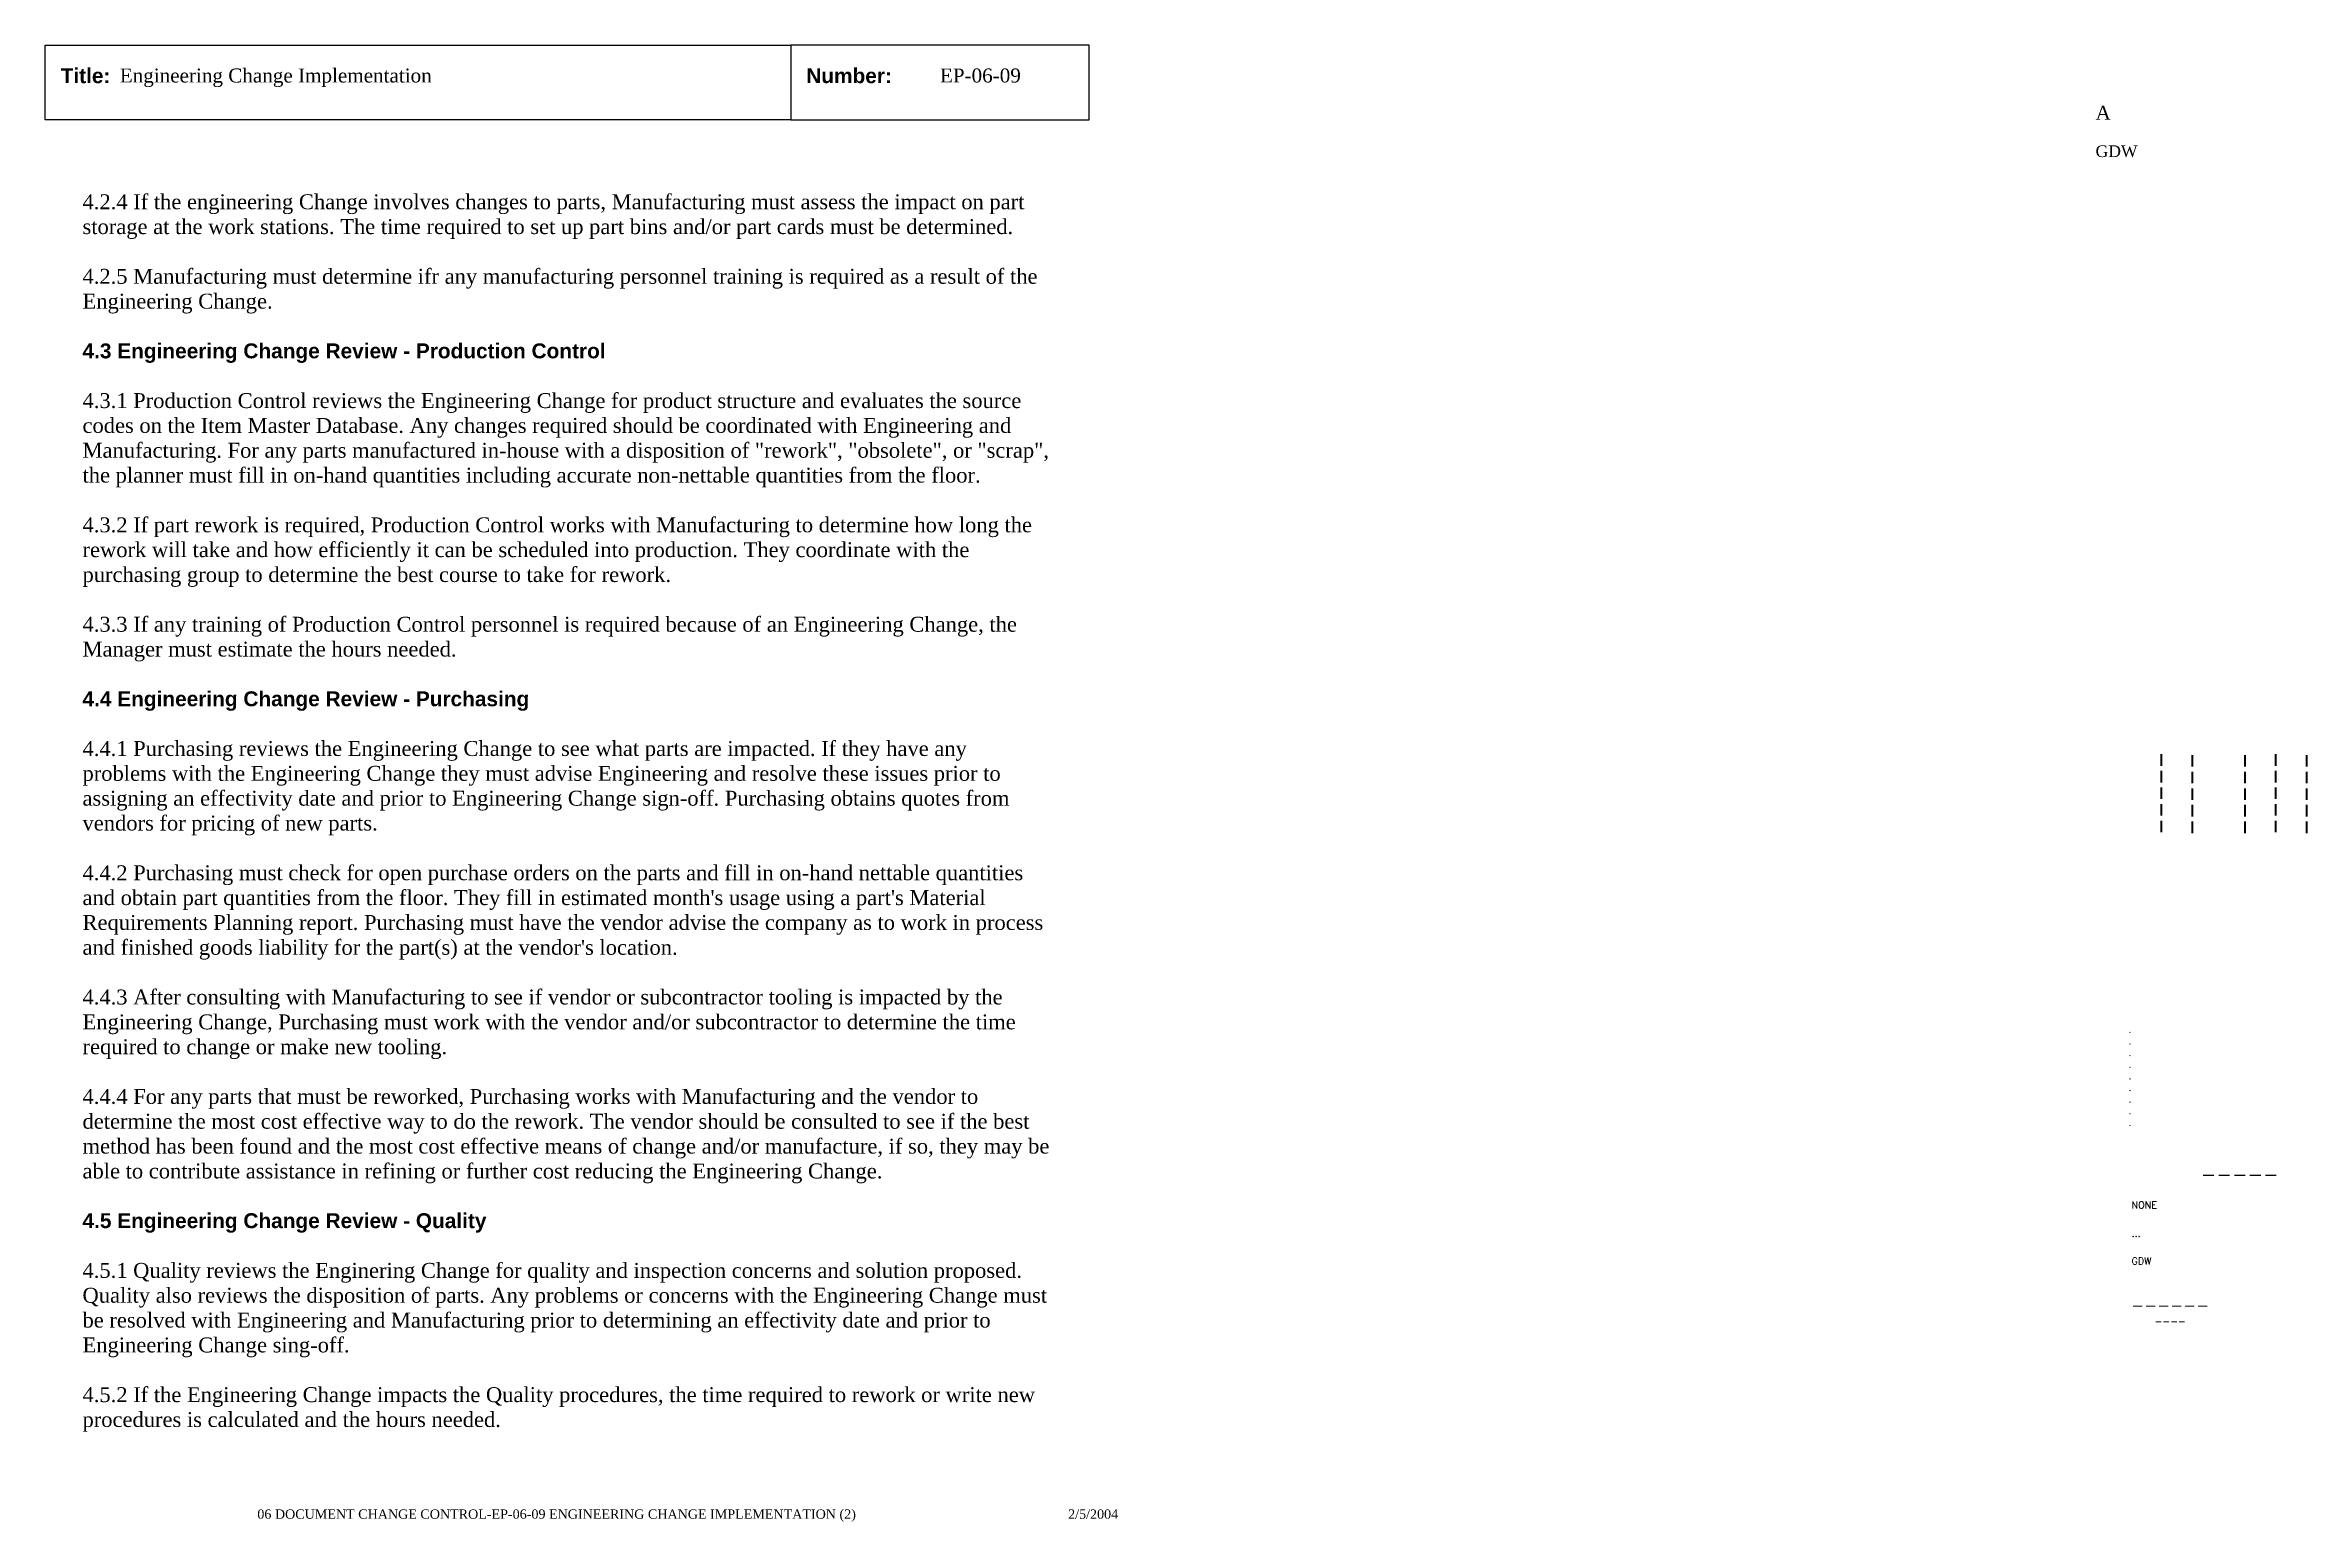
# Paper-space layout 'EP-06-09 Engineering Change Implementation (2)' of a CAD drawing. Header units: inches. Extents: x 1 to 31.3, y 0.2 to 20.
import ezdxf
from ezdxf.enums import TextEntityAlignment as Align

# ---------------------------------------------------------------- set-up
doc = ezdxf.new("R2010")
doc.units = ezdxf.units.IN
doc.header["$MEASUREMENT"] = 0
doc.layers.add('TitleBlock_Attributes', color=40, linetype='Continuous', plot=False)
doc.layers.add('TitleBlock_Atts_Print', color=1, linetype='Continuous')
doc.styles.get("Standard").update_dxf_attribs({"font": 'simplex.shx'})
doc.styles.add('style1', font='TIMES.TTF')
doc.styles.add('styleAtt', font='TIMES.TTF')
doc.styles.add('TBBIGTEXT', font='complex.shx')

# ---------------------------------------------------------------- blocks, each defined once
blk = doc.blocks.new('Test1')
at = {"layer": 'TitleBlock_Attributes', "style": 'TBBIGTEXT', "width": 0.8}
for tag, p, height in [('SideLine1', (29.492, 9.408), 0.25), ('SideLine2', (29.906, 9.396), 0.25), ('SideLine3', (30.612, 9.396), 0.25), ('SideLine4', (31.026, 9.408), 0.25), ('SideLine5', (31.44, 9.396), 0.25), ('File-Layout', (28.803, 3.641), 0.125)]:
    blk.add_attdef(tag, p, '', height=height, rotation=90, dxfattribs=at)
at = {"layer": 'TitleBlock_Attributes'}
for tag, p, height in [('REV1', (28.947, 6.754), 0.0625), ('REV2', (28.947, 6.598), 0.0625), ('REV3', (28.947, 6.442), 0.0625), ('REV4', (28.947, 6.286), 0.0625), ('REV5', (28.947, 6.13), 0.0625), ('REV6', (28.947, 5.974), 0.0625), ('REV7', (28.947, 5.818), 0.0625), ('REV8', (28.947, 5.662), 0.0625), ('REV9', (28.947, 5.506), 0.0625), ('SCALE', (28.983, 4.394), 0.0938), ('INCHARGE', (28.983, 4.016), 0.0938), ('DRW', (28.983, 3.641), 0.0938)]:
    blk.add_attdef(tag, p, '', height=height, dxfattribs=at)
at = {"layer": 'TitleBlock_Attributes', "style": 'TBBIGTEXT'}
for tag, height, p in [('PROJNUM', 0.188, (30.434, 4.761)), ('DWG_NUM', 0.156, (31.168, 4.127)), ('CUSTOMER', 0.156, (29.501, 3.017)), ('LOCATION', 0.0938, (29.501, 2.835)), ('DESC_1', 0.188, (29.501, 2.412)), ('DESC_2', 0.188, (29.501, 2.1)), ('DESC_3', 0.188, (29.501, 1.787))]:
    blk.add_attdef(tag, text='', height=height, dxfattribs=at).set_placement(p, align=Align.CENTER)
at = {"layer": 'TitleBlock_Attributes'}
blk.add_attdef('DRW_DATE', text='', height=0.0938, dxfattribs=at).set_placement((31.149, 3.648), align=Align.CENTER)

psp = doc.layouts.new('EP-06-09 Engineering Change Implementation (2)')

# ---------------------------------------------------------------- linework, layer by layer
for points in [[(1, 20), (11, 20), (11, 19), (1, 19)], [(11, 19), (15, 19), (15, 20), (11, 20)]]:
    psp.add_lwpolyline(points, close=True)

# ---------------------------------------------------------------- block references
ref = psp.add_blockref('Test1', (0, 0))
ref.add_attrib('CUSTOMER', '------', dxfattribs={"layer": 'TitleBlock_Attributes', "height": 0.1562, "style": 'TBBIGTEXT'}).set_placement((29.501, 3.017), align=Align.CENTER)
ref.add_attrib('LOCATION', '----', dxfattribs={"layer": 'TitleBlock_Attributes', "height": 0.0938, "style": 'TBBIGTEXT'}).set_placement((29.501, 2.835), align=Align.CENTER)
ref.add_attrib('DESC_1', 'Engineering Change Implementation', (2, 19.5), dxfattribs={"layer": 'TitleBlock_Atts_Print', "height": 0.1875, "style": 'styleAtt'})
ref.add_attrib('DESC_2', 'EP-06-09', (13, 19.5), dxfattribs={"layer": 'TitleBlock_Atts_Print', "height": 0.1875, "style": 'styleAtt'})
ref.add_attrib('DESC_3', 'A', (28.5, 19), dxfattribs={"layer": 'TitleBlock_Attributes', "height": 0.188, "style": 'styleAtt'})
ref.add_attrib('PROJNUM', '-----', dxfattribs={"layer": 'TitleBlock_Attributes', "height": 0.1875, "style": 'TBBIGTEXT'}).set_placement((30.434, 4.761), align=Align.CENTER)
ref.add_attrib('DWG_NUM', 'GDW', (28.5, 18.5), dxfattribs={"layer": 'TitleBlock_Attributes', "height": 0.1562, "style": 'styleAtt'})
ref.add_attrib('DRW_DATE', '2/5/2004', dxfattribs={"layer": 'TitleBlock_Atts_Print', "height": 0.125, "style": 'styleAtt'}).set_placement((15.055, 0.232), align=Align.CENTER)
ref.add_attrib('DRW', 'GDW', (28.983, 3.641), dxfattribs={"layer": 'TitleBlock_Attributes', "height": 0.0938})
ref.add_attrib('INCHARGE', '...', (28.983, 4.016), dxfattribs={"layer": 'TitleBlock_Attributes', "height": 0.0938})
ref.add_attrib('SCALE', 'NONE', (28.983, 4.394), dxfattribs={"layer": 'TitleBlock_Attributes', "height": 0.0938})
ref.add_attrib('REV1', '.', (28.947, 6.754), dxfattribs={"layer": 'TitleBlock_Attributes', "height": 0.0625})
ref.add_attrib('REV2', '.', (28.947, 6.598), dxfattribs={"layer": 'TitleBlock_Attributes', "height": 0.0625})
ref.add_attrib('REV3', '.', (28.947, 6.442), dxfattribs={"layer": 'TitleBlock_Attributes', "height": 0.0625})
ref.add_attrib('REV4', '.', (28.947, 6.286), dxfattribs={"layer": 'TitleBlock_Attributes', "height": 0.0625})
ref.add_attrib('REV5', '.', (28.947, 6.13), dxfattribs={"layer": 'TitleBlock_Attributes', "height": 0.0625})
ref.add_attrib('REV6', '.', (28.947, 5.974), dxfattribs={"layer": 'TitleBlock_Attributes', "height": 0.0625})
ref.add_attrib('REV7', '.', (28.947, 5.818), dxfattribs={"layer": 'TitleBlock_Attributes', "height": 0.0625})
ref.add_attrib('REV8', '.', (28.947, 5.662), dxfattribs={"layer": 'TitleBlock_Attributes', "height": 0.0625})
ref.add_attrib('REV9', '.', (28.947, 5.506), dxfattribs={"layer": 'TitleBlock_Attributes', "height": 0.0625})
ref.add_attrib('SideLine1', '-----', (29.492, 9.408), dxfattribs={"layer": 'TitleBlock_Attributes', "height": 0.25, "rotation": 90, "style": 'TBBIGTEXT', "width": 0.8})
ref.add_attrib('SideLine2', '-----', (29.906, 9.396), dxfattribs={"layer": 'TitleBlock_Attributes', "height": 0.25, "rotation": 90, "style": 'TBBIGTEXT', "width": 0.8})
ref.add_attrib('SideLine3', '-----', (30.612, 9.396), dxfattribs={"layer": 'TitleBlock_Attributes', "height": 0.25, "rotation": 90, "style": 'TBBIGTEXT', "width": 0.8})
ref.add_attrib('SideLine4', '-----', (31.026, 9.408), dxfattribs={"layer": 'TitleBlock_Attributes', "height": 0.25, "rotation": 90, "style": 'TBBIGTEXT', "width": 0.8})
ref.add_attrib('SideLine5', '-----', (31.44, 9.396), dxfattribs={"layer": 'TitleBlock_Attributes', "height": 0.25, "rotation": 90, "style": 'TBBIGTEXT', "width": 0.8})
ref.add_attrib('File-Layout', '06 DOCUMENT CHANGE CONTROL-EP-06-09 ENGINEERING CHANGE IMPLEMENTATION (2)', dxfattribs={"layer": 'TitleBlock_Atts_Print', "height": 0.125, "style": 'styleAtt'}).set_placement((7.859, 0.232), align=Align.CENTER)

# ---------------------------------------------------------------- texts
at = {"color": 5, "char_height": 0.2, "width": 2, "attachment_point": 1, "line_spacing_factor": 1.5, "style": 'style1'}
for s, insert in [('{\\fArial|b1|i0|c0|p34;Title:}', (1.207, 19.691)), ('{\\fArial|b1|i0|c0|p34;Number:}', (11.207, 19.691))]:
    psp.add_mtext(s, dxfattribs=dict(at, insert=insert))
at = {"color": 5, "insert": (1.5, 18), "char_height": 0.2, "width": 13, "attachment_point": 1, "style": 'style1'}
psp.add_mtext('4.2.4 If the engineering Change involves changes to parts, Manufacturing must assess the impact on part storage at the work stations. The time required to set up part bins and/or part cards must be determined.\\P\\P4.2.5 Manufacturing must determine ifr any manufacturing personnel training is required as a result of the Engineering Change.\\P\\P{\\fArial|b1|i0|c0|p34;4.3 Engineering Change Review - Production Control\\P\\P}4.3.1 Production Control reviews the Engineering Change for product structure and evaluates the source codes on the Item Master Database. Any changes required should be coordinated with Engineering and Manufacturing. For any parts manufactured in-house with a disposition of "rework", "obsolete", or "scrap", the planner must fill in on-hand quantities including accurate non-nettable quantities from the floor.\\P\\P4.3.2 If part rework is required, Production Control works with Manufacturing to determine how long the rework will take and how efficiently it can be scheduled into production. They coordinate with the purchasing group to determine the best course to take for rework.\\P\\P4.3.3 If any training of Production Control personnel is required because of an Engineering Change, the Manager must estimate the hours needed.\\P\\P{\\fArial|b1|i0|c0|p34;4.4 Engineering Change Review - Purchasing\\P\\P}4.4.1 Purchasing reviews the Engineering Change to see what parts are impacted. If they have any problems with the Engineering Change they must advise Engineering and resolve these issues prior to assigning an effectivity date and prior to Engineering Change sign-off. Purchasing obtains quotes from vendors for pricing of new parts.\\P\\P4.4.2 Purchasing must check for open purchase orders on the parts and fill in on-hand nettable quantities and obtain part quantities from the floor. They fill in estimated month\'s usage using a part\'s Material Requirements Planning report. Purchasing must have the vendor advise the company as to work in process and finished goods liability for the part(s) at the vendor\'s location.\\P\\P4.4.3 After consulting with Manufacturing to see if vendor or subcontractor tooling is impacted by the Engineering Change, Purchasing must work with the vendor and/or subcontractor to determine the time required to change or make new tooling.\\P\\P4.4.4 For any parts that must be reworked, Purchasing works with Manufacturing and the vendor to determine the most cost effective way to do the rework. The vendor should be consulted to see if the best method has been found and the most cost effective means of change and/or manufacture, if so, they may be able to contribute assistance in refining or further cost reducing the Engineering Change.\\P\\P{\\fArial|b1|i0|c0|p34;4.5 Engineering Change Review - Quality\\P\\P}4.5.1 Quality reviews the Enginering Change for quality and inspection concerns and solution proposed. Quality also reviews the disposition of parts. Any problems or concerns with the Engineering Change must be resolved with Engineering and Manufacturing prior to determining an effectivity date and prior to Engineering Change sing-off.\\P\\P4.5.2 If the Engineering Change impacts the Quality procedures, the time required to rework or write new procedures is calculated and the hours needed.', dxfattribs=at)

doc.saveas('drawing.dxf')
